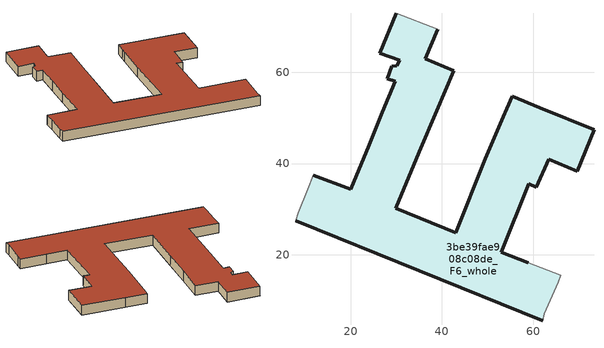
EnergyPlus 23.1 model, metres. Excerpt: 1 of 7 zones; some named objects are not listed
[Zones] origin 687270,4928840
3be39fae908c08de_F6_whole
 floor to 3be39fae908c08de_F5_whole (EU_floor_Construction): 61.42,52.25 73.31,47.44 69.62,38.31 63.41,40.92 60.65,34.81 59.02,35.55 53.01,20.54 58.92,18.25 66.02,15.5 65.5,14 62.45,7.08 62.03,5.61 7.91,27.48 8.56,29.18 10.54,34.39 11.75,37.49 20.04,34.34 24.04,44.16 26.94,51.26 29.79,58.03 28,58.63 28.98,61.29 30.13,61.42 30.73,62.66 26.35,64.18 30.02,72.89 39.08,69.38 36.29,62.97 42.55,60.29 38.86,51.6 35.05,42.58 29.86,30.26 43.02,24.83 49.52,41.05 53.45,50.23 54.24,52.04 55.37,54.7 z18
 wall outside (EU_wall_Construction): 58.92,18.25 53.01,20.54 59.02,35.55 60.65,34.81 63.41,40.92 69.62,38.31 73.31,47.44 61.42,52.25 55.37,54.7 54.24,52.04 53.45,50.23 49.52,41.05 43.02,24.83 29.86,30.26 35.05,42.58 38.86,51.6 42.55,60.29 36.29,62.97 39.08,69.38 / 30.02,72.89 26.35,64.18 30.73,62.66 30.13,61.42 28.98,61.29 28,58.63 29.79,58.03 26.94,51.26 24.04,44.16 20.04,34.34 11.75,37.49 / 7.91,27.48 62.03,5.61 z18:21
 wall adiabatic (EU_wall_Construction): 39.08,69.38 30.02,72.89 / 11.75,37.49 10.54,34.39 8.56,29.18 7.91,27.48 / 62.03,5.61 62.45,7.08 65.5,14 66.02,15.5 58.92,18.25 z18:21
 roof outside (EU_roof_Construction): 62.45,7.08 65.5,14 66.02,15.5 58.92,18.25 53.01,20.54 59.02,35.55 60.65,34.81 63.41,40.92 69.62,38.31 73.31,47.44 61.42,52.25 55.37,54.7 54.24,52.04 53.45,50.23 49.52,41.05 43.02,24.83 29.86,30.26 35.05,42.58 38.86,51.6 42.55,60.29 36.29,62.97 39.08,69.38 30.02,72.89 26.35,64.18 30.73,62.66 30.13,61.42 28.98,61.29 28,58.63 29.79,58.03 26.94,51.26 24.04,44.16 20.04,34.34 11.75,37.49 10.54,34.39 8.56,29.18 7.91,27.48 62.03,5.61 z21
[Building]
EU S2 Campaign: North Axis=0; Terrain=City; Solar Distribution=FullExterior
[Site:Location]
Bologna: Latitude=44.5; Longitude=11.25; Time Zone=1; Elevation=37
[SizingPeriod:WeatherFileDays]
AnnualSizingPeriod: Begin Month=1; Begin Day of Month=1; End Month=12; End Day of Month=31; Day of Week for Start Day=Monday; Use Weather File Daylight Saving Period=No; Use Weather File Rain and Snow Indicators=No
[MATERIAL]
EU_InternalMass_Material: Roughness=MediumRough; Thickness=0.1; Conductivity=1; Density=1800; Specific Heat=900; Thermal Absorptance=0.9; Solar Absorptance=0.7; Visible Absorptance=0.7
[MATERIAL:NOMASS] Roughness=MediumRough; Thermal Absorptance=0.9; Solar Absorptance=0.7; Visible Absorptance=0.7
Name | Thermal Resistance
EU_wall_NoMass | 0.905828
EU_roof_NoMass | 0.37593
EU_floor_NoMass | 0.67114
[CONSTRUCTION]
EU_wall_Construction: EU_wall_NoMass
EU_roof_Construction: EU_roof_NoMass
EU_floor_Construction: EU_floor_NoMass
EU_InternalMass_Construction: EU_InternalMass_Material
[ZONE]
3be39fae908c08de_F6_whole: Type=1; Multiplier=1; Ceiling Height=autocalculate; Volume=4545.12; Floor Area=autocalculate; Part of Total Floor Area=Yes
[INTERNALMASS]
3be39fae908c08de_F6_whole_EU_InternalMass: Construction=EU_InternalMass_Construction; Zone or ZoneList=3be39fae908c08de_F6_whole; Surface Area=1515.04
[OTHEREQUIPMENT]
EU_Step8_InternalGain_3be39fae908c08de_F6_whole_f000: Fuel Type=Electricity; Zone or ZoneList or Space or SpaceList=3be39fae908c08de_F6_whole; Schedule=EU_Step8_GainSchedule_3be39fae908c08de_F6_whole_f000; Design Level Calculation Method=Watts/Area; Power per Zone Floor Area=1; Fraction Latent=0; Fraction Radiant=0; Fraction Lost=0; Carbon Dioxide Generation Rate=0; EndUse Subcategory=EU_Step8_InternalGains
[ZONEVENTILATION:DESIGNFLOWRATE]
EU_ConstantAir_3be39fae908c08de_F6_whole: Zone or ZoneList or Space or SpaceList=3be39fae908c08de_F6_whole; Schedule=EU_AlwaysOn; Design Flow Rate Calculation Method=AirChanges/Hour; Air Changes per Hour=0.73129; Ventilation Type=Natural; Fan Pressure Rise=0; Fan Total Efficiency=1; Constant Term Coefficient=1; Temperature Term Coefficient=0; Velocity Term Coefficient=0; Velocity Squared Term Coefficient=0; Minimum Indoor Temperature=-100; Maximum Indoor Temperature=100; Delta Temperature=-100; Minimum Outdoor Temperature=-100; Maximum Outdoor Temperature=100; Maximum Wind Speed=40
[HVACTEMPLATE:ZONE:IDEALLOADSAIRSYSTEM]
3be39fae908c08de_F6_whole: Template Thermostat=EU_HeatOnly_3be39fae908c08de_F6_whole; System Availability Schedule=EU_AlwaysOn; Maximum Heating Supply Air Temperature=50; Minimum Cooling Supply Air Temperature=13; Maximum Heating Supply Air Humidity Ratio=0.0156; Minimum Cooling Supply Air Humidity Ratio=0.0077; Heating Limit=NoLimit; Cooling Limit=NoLimit; Heating Availability Schedule=EU_AlwaysOn; Cooling Availability Schedule=EU_CoolingOff; Dehumidification Control Type=ConstantSensibleHeatRatio; Cooling Sensible Heat Ratio=0.7; Dehumidification Setpoint=60; Humidification Control Type=None; Humidification Setpoint=30; Outdoor Air Method=None; Outdoor Air Flow Rate per Person=0.00944; Outdoor Air Flow Rate per Zone Floor Area=0; Outdoor Air Flow Rate per Zone=0; Demand Controlled Ventilation Type=None; Outdoor Air Economizer Type=NoEconomizer; Heat Recovery Type=None; Sensible Heat Recovery Effectiveness=0.7; Latent Heat Recovery Effectiveness=0.65
[SIZING:ZONE]
3be39fae908c08de_F6_whole: Zone Cooling Design Supply Air Temperature Input Method=SupplyAirTemperature; Zone Cooling Design Supply Air Temperature=13; Zone Heating Design Supply Air Temperature Input Method=SupplyAirTemperature; Zone Heating Design Supply Air Temperature=50; Zone Cooling Design Supply Air Humidity Ratio=0.008; Zone Heating Design Supply Air Humidity Ratio=0.008; Cooling Design Air Flow Method=DesignDay; Cooling Design Air Flow Rate=0; Cooling Minimum Air Flow per Zone Floor Area=0.000762; Cooling Minimum Air Flow=0; Cooling Minimum Air Flow Fraction=0.2; Heating Design Air Flow Method=DesignDay; Heating Design Air Flow Rate=0; Heating Maximum Air Flow per Zone Floor Area=0.002032; Heating Maximum Air Flow=0.141576; Heating Maximum Air Flow Fraction=0.3; Account for Dedicated Outdoor Air System=No; Dedicated Outdoor Air System Control Strategy=NeutralSupplyAir; Dedicated Outdoor Air Low Setpoint Temperature for Design=autosize; Dedicated Outdoor Air High Setpoint Temperature for Design=autosize; Zone Load Sizing Method=Sensible Load Only No Latent Load; Zone Latent Cooling Design Supply Air Humidity Ratio Input Method=HumidityRatioDifference; Zone Cooling Design Supply Air Humidity Ratio Difference=0.005; Zone Latent Heating Design Supply Air Humidity Ratio Input Method=HumidityRatioDifference; Zone Humidification Design Supply Air Humidity Ratio Difference=0.005
[SCHEDULE:CONSTANT]
Name | Hourly Value
EU_AlwaysOn | 1
EU_CoolingOff | 0
[SCHEDULE:FILE]
EU_Step8_GainSchedule_3be39fae908c08de_F6_whole_f000: File=../../schedules/3be39fae908c08de/3be39fae908c08de_F6_whole_f000_gain.csv; Column Number=1; Rows to Skip at Top=0; Number of Hours of Data=8760; Column Separator=Comma; Interpolate to Timestep=No; Minutes per Item=60; Adjust Schedule for Daylight Savings=Yes
